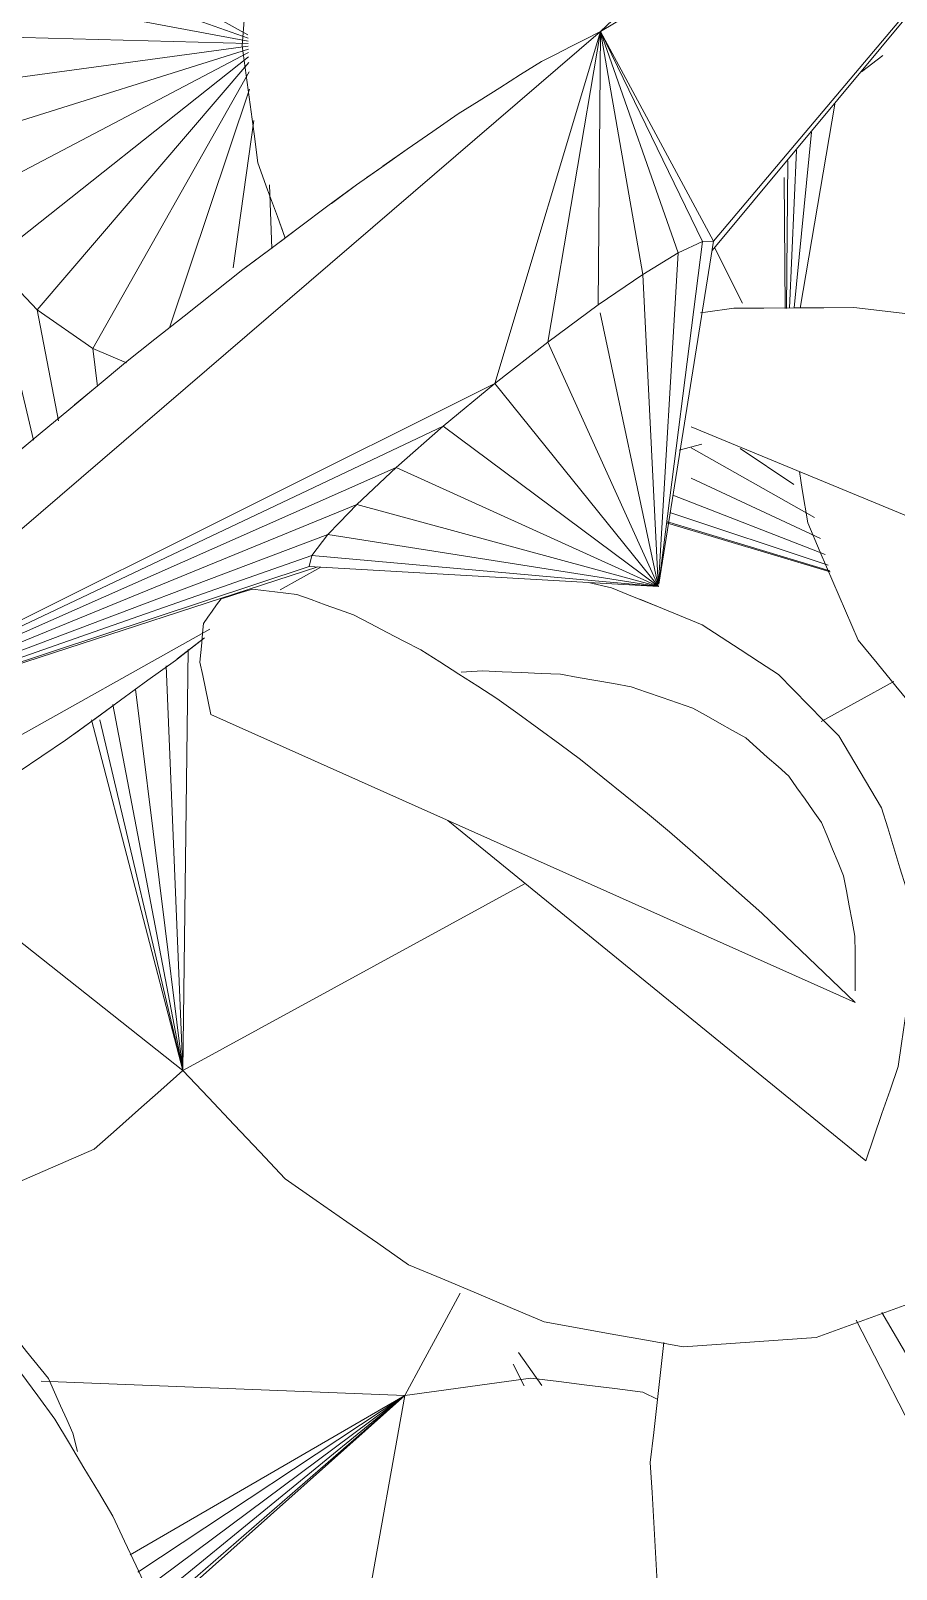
# Model space of a CAD drawing. Header units: metres. Extents: x -18.34 to -13.25, y -25.49 to -16.26.
# Drawn here: x -17.8995 to -17.8643, y -21.1643 to -21.1017 of the extents above; entities that cross this region are included whole.
import ezdxf

# ---------------------------------------------------------------- set-up
doc = ezdxf.new("R2010")
doc.units = ezdxf.units.M
doc.layers.add('Importações nas famílias', color=7, linetype='Continuous', lineweight=5)
doc.layers.add('Vegetação', color=7, linetype='Continuous', lineweight=5)

# ---------------------------------------------------------------- blocks, each defined once
blk = doc.blocks.new('Planta_pergolado_12200 - plantas pergolado_skp_Component_17-V2631-Pavimento 02 - Executivo')
at = {"layer": 'Importações nas famílias', "color": 9}
blk.add_line((0.15521, 0.137857), (0.154196, 0.136692), dxfattribs=at)
blk = doc.blocks.new('Planta_pergolado_12200 - plantas pergolado_skp_Component_16-V2632-Pavimento 02 - Executivo')
blk.add_blockref('Planta_pergolado_12200 - plantas pergolado_skp_Component_17-V2631-Pavimento 02 - Executivo', (0, 0))
blk = doc.blocks.new('Planta_pergolado_12200 - plantas pergolado_skp_Component_17-V2640-Pavimento 02 - Executivo')
at = {"layer": 'Importações nas famílias', "color": 9}
for p, q in [((0.148385, 0.18636), (0.14886, 0.178495)), ((0.149147, 0.185207), (0.149082, 0.178484)), ((0.149643, 0.184457), (0.149253, 0.178454)), ((0.149929, 0.184025), (0.149364, 0.178434)), ((0.149999, 0.183379), (0.149415, 0.178425)), ((0.151057, 0.178453), (0.152339, 0.180445)), ((0.152846, 0.172627), (0.152009, 0.172952))]:
    blk.add_line(p, q, dxfattribs=at)
at = {"layer": 'Importações nas famílias', "color": 9, "flags": 128}
for points in [[(0.1712, 0.190679), (0.171157, 0.189541), (0.171114, 0.188403), (0.171071, 0.187265), (0.171029, 0.186127)], [(0.171029, 0.186127), (0.17076, 0.185036), (0.170491, 0.183945), (0.170222, 0.182854), (0.169953, 0.181763)], [(0.169953, 0.181763), (0.169477, 0.180793), (0.169, 0.179823), (0.168611, 0.179031)], [(0.148214, 0.172314), (0.14803, 0.171646), (0.147689, 0.170416)], [(0.147689, 0.170416), (0.14709, 0.169359), (0.146492, 0.168301), (0.145893, 0.167244), (0.145294, 0.166186)], [(0.145294, 0.166186), (0.144488, 0.165391), (0.143683, 0.164596), (0.142877, 0.163802), (0.142071, 0.163007)]]:
    blk.add_lwpolyline(points, dxfattribs=at)
blk = doc.blocks.new('Planta_pergolado_12200 - plantas pergolado_skp_Component_16-V2641-Pavimento 02 - Executivo')
blk.add_blockref('Planta_pergolado_12200 - plantas pergolado_skp_Component_17-V2640-Pavimento 02 - Executivo', (0, 0))
blk = doc.blocks.new('Planta_pergolado_12200 - plantas pergolado_skp_Component_17-V2655-Pavimento 02 - Executivo')
at = {"layer": 'Importações nas famílias', "color": 9}
for p, q in [((0.168867, 0.179553), (0.168611, 0.179031)), ((0.152846, 0.172627), (0.152009, 0.172952))]:
    blk.add_line(p, q, dxfattribs=at)
at = {"layer": 'Importações nas famílias', "color": 9, "flags": 128}
for points in [[(0.171099, 0.188002), (0.171071, 0.187265), (0.171029, 0.186127)], [(0.171029, 0.186127), (0.17076, 0.185036), (0.170491, 0.183945), (0.170222, 0.182854), (0.169953, 0.181763)], [(0.169953, 0.181763), (0.169477, 0.180793), (0.169, 0.179823)], [(0.148214, 0.172314), (0.14803, 0.171646), (0.147689, 0.170416)], [(0.147689, 0.170416), (0.14709, 0.169359), (0.146492, 0.168301), (0.145893, 0.167244), (0.145294, 0.166186)], [(0.145294, 0.166186), (0.144488, 0.165391), (0.143683, 0.164596)]]:
    blk.add_lwpolyline(points, dxfattribs=at)
blk = doc.blocks.new('Planta_pergolado_12200 - plantas pergolado_skp_Component_16-V2656-Pavimento 02 - Executivo')
blk.add_blockref('Planta_pergolado_12200 - plantas pergolado_skp_Component_17-V2655-Pavimento 02 - Executivo', (0, 0))
blk = doc.blocks.new('Planta_pergolado_12200 - plantas pergolado_skp_Component_17-V251-Pavimento 02 - Executivo')
at = {"layer": 'Importações nas famílias', "color": 9}
blk.add_line((0.154861, 0.13661), (0.155371, 0.137392), dxfattribs=at)
blk = doc.blocks.new('Planta_pergolado_12200 - plantas pergolado_skp_Component_16-V2657-Pavimento 02 - Executivo')
blk.add_blockref('Planta_pergolado_12200 - plantas pergolado_skp_Component_17-V251-Pavimento 02 - Executivo', (0, 0))
blk = doc.blocks.new('Planta_pergolado_12200 - plantas pergolado_skp_Component_17-V2659-Pavimento 02 - Executivo')
at = {"layer": 'Importações nas famílias', "color": 9}
blk.add_line((0.154861, 0.13661), (0.155371, 0.137392), dxfattribs=at)
blk = doc.blocks.new('Planta_pergolado_12200 - plantas pergolado_skp_Component_16-V2660-Pavimento 02 - Executivo')
blk.add_blockref('Planta_pergolado_12200 - plantas pergolado_skp_Component_17-V2659-Pavimento 02 - Executivo', (0, 0))
blk = doc.blocks.new('Planta_pergolado_12200 - plantas pergolado_skp_Component_12-V2672-Pavimento 02 - Executivo')
at = {"layer": 'Importações nas famílias', "color": 9}
for p, q in [((0.182288, 0.121638), (0.181721, 0.122089)), ((0.163358, 0.11721), (0.179336, 0.1138))]:
    blk.add_line(p, q, dxfattribs=at)
at = {"layer": 'Importações nas famílias', "color": 9, "flags": 128}
for points in [[(0.173908, 0.12464), (0.17328, 0.124553), (0.172653, 0.124466), (0.172025, 0.124379), (0.171398, 0.124292)], [(0.176506, 0.124383), (0.175856, 0.124447), (0.175207, 0.124512), (0.174557, 0.124576), (0.173908, 0.12464)], [(0.171398, 0.124292), (0.170807, 0.124055), (0.170217, 0.123819), (0.169626, 0.123582), (0.169035, 0.123346)], [(0.179131, 0.123526), (0.178474, 0.12374), (0.177818, 0.123954), (0.177162, 0.124169), (0.176506, 0.124383)], [(0.169035, 0.123346), (0.168495, 0.122965), (0.167955, 0.122585), (0.167415, 0.122205), (0.166875, 0.121824)], [(0.181721, 0.122089), (0.181073, 0.122448), (0.180426, 0.122807), (0.179778, 0.123167), (0.179131, 0.123526)], [(0.166875, 0.121824), (0.166398, 0.121309), (0.165921, 0.120793), (0.165444, 0.120278), (0.164967, 0.119763)], [(0.164967, 0.119763), (0.164565, 0.119124), (0.164162, 0.118486), (0.16376, 0.117848), (0.163358, 0.11721)]]:
    blk.add_lwpolyline(points, dxfattribs=at)
blk = doc.blocks.new('Planta_pergolado_12200 - plantas pergolado_skp_Component_12-V2674-Pavimento 02 - Executivo')
at = {"layer": 'Importações nas famílias', "color": 9}
for p, q in [((0.167296, 0.119968), (0.186342, 0.110211)), ((0.182213, 0.117459), (0.182584, 0.116931))]:
    blk.add_line(p, q, dxfattribs=at)
at = {"layer": 'Importações nas famílias', "color": 9, "flags": 128}
for points in [[(0.172193, 0.122593), (0.172622, 0.122618), (0.17305, 0.122644), (0.173478, 0.12267), (0.173906, 0.122695)], [(0.173906, 0.122695), (0.174336, 0.122623), (0.174766, 0.12255), (0.175196, 0.122478), (0.175626, 0.122406)], [(0.170509, 0.1221), (0.17093, 0.122223), (0.171351, 0.122346), (0.171772, 0.122469), (0.172193, 0.122593)], [(0.175626, 0.122406), (0.176054, 0.122236), (0.176481, 0.122067), (0.176909, 0.121897), (0.177336, 0.121728)], [(0.16887, 0.121221), (0.16928, 0.121441), (0.16969, 0.121661), (0.170099, 0.12188), (0.170509, 0.1221)], [(0.177336, 0.121728), (0.177756, 0.121463), (0.178176, 0.121198), (0.178596, 0.120934), (0.179016, 0.120669)], [(0.167572, 0.120188), (0.16769, 0.120281), (0.168083, 0.120595), (0.168477, 0.120908), (0.16887, 0.121221)], [(0.179016, 0.120669), (0.179424, 0.120312), (0.179832, 0.119955), (0.18024, 0.119598), (0.180648, 0.119241)], [(0.171177, 0.119455), (0.170207, 0.119583), (0.169236, 0.119712), (0.168266, 0.11984), (0.167296, 0.119968)], [(0.174859, 0.118826), (0.173938, 0.118984), (0.173018, 0.119141), (0.172097, 0.119298), (0.171177, 0.119455)], [(0.180648, 0.119241), (0.181039, 0.118795), (0.181431, 0.11835), (0.181822, 0.117905), (0.182213, 0.117459)], [(0.178256, 0.118096), (0.177407, 0.118278), (0.176557, 0.118461), (0.175708, 0.118644), (0.174859, 0.118826)], [(0.181289, 0.117281), (0.180531, 0.117485), (0.179772, 0.117688), (0.179014, 0.117892), (0.178256, 0.118096)], [(0.183886, 0.1164), (0.183237, 0.116621), (0.182588, 0.116841), (0.181938, 0.117061), (0.181289, 0.117281)], [(0.185987, 0.115475), (0.185462, 0.115707), (0.184937, 0.115938), (0.184412, 0.116169), (0.183886, 0.1164)], [(0.187542, 0.114527), (0.187154, 0.114764), (0.186765, 0.115001), (0.186376, 0.115238), (0.185987, 0.115475)], [(0.188515, 0.113579), (0.188272, 0.113816), (0.188029, 0.114053), (0.187786, 0.11429), (0.187542, 0.114527)], [(0.188883, 0.112651), (0.188791, 0.112883), (0.188699, 0.113115), (0.188607, 0.113347), (0.188515, 0.113579)], [(0.188637, 0.111767), (0.188699, 0.111988), (0.18876, 0.112209), (0.188822, 0.11243), (0.188883, 0.112651)], [(0.187783, 0.110947), (0.187997, 0.111152), (0.18821, 0.111357), (0.188424, 0.111562), (0.188637, 0.111767)], [(0.186342, 0.110211), (0.186702, 0.110395), (0.187062, 0.110579), (0.187423, 0.110763), (0.187783, 0.110947)]]:
    blk.add_lwpolyline(points, dxfattribs=at)
blk = doc.blocks.new('Planta_pergolado_12200 - plantas pergolado_skp_Component_12-V2675-Pavimento 02 - Executivo')
at = {"layer": 'Importações nas famílias', "color": 9}
blk.add_line((0.152486, 0.144338), (0.184014, 0.127023), dxfattribs=at)
at = {"layer": 'Importações nas famílias', "color": 9, "flags": 128}
for points in [[(0.155929, 0.1448), (0.155068, 0.144684), (0.154207, 0.144569), (0.153347, 0.144453), (0.152486, 0.144338)], [(0.159582, 0.144799), (0.158669, 0.144799), (0.157755, 0.144799), (0.156842, 0.144799), (0.155929, 0.1448)], [(0.16336, 0.144334), (0.162416, 0.14445), (0.161471, 0.144566), (0.160527, 0.144682), (0.159582, 0.144799)], [(0.167175, 0.143418), (0.166221, 0.143647), (0.165267, 0.143876), (0.164314, 0.144105), (0.16336, 0.144334)], [(0.170936, 0.14207), (0.169995, 0.142407), (0.169055, 0.142744), (0.168115, 0.143081), (0.167175, 0.143418)], [(0.174555, 0.140324), (0.17365, 0.140761), (0.172745, 0.141197), (0.17184, 0.141634), (0.170936, 0.14207)], [(0.177948, 0.138219), (0.1771, 0.138746), (0.176251, 0.139272), (0.175403, 0.139798), (0.174555, 0.140324)], [(0.181035, 0.135806), (0.180263, 0.136409), (0.179491, 0.137013), (0.178719, 0.137616), (0.177948, 0.138219)], [(0.183743, 0.13314), (0.183066, 0.133807), (0.182389, 0.134473), (0.181712, 0.13514), (0.181035, 0.135806)], [(0.184876, 0.131713), (0.184309, 0.132427), (0.183743, 0.13314)], [(0.186009, 0.130285), (0.185442, 0.130999), (0.184876, 0.131713)], [(0.186527, 0.129414), (0.186452, 0.129541), (0.186009, 0.130285)]]:
    blk.add_lwpolyline(points, dxfattribs=at)
blk = doc.blocks.new('Planta_pergolado_12200 - plantas pergolado_skp_Component_17-V2676-Pavimento 02 - Executivo')
at = {"layer": 'Importações nas famílias', "color": 9}
for p, q in [((0.187786, 0.130871), (0.19225, 0.152901)), ((0.187979, 0.131085), (0.19225, 0.152901)), ((0.19225, 0.152901), (0.19508, 0.13239)), ((0.189168, 0.137791), (0.189148, 0.138607)), ((0.19508, 0.13239), (0.187979, 0.131085)), ((0.188184, 0.130817), (0.19508, 0.13239)), ((0.188374, 0.130031), (0.19508, 0.13239)), ((0.19508, 0.13239), (0.188537, 0.12878)), ((0.19508, 0.13239), (0.188663, 0.127151)), ((0.188741, 0.125253), (0.19508, 0.13239)), ((0.188768, 0.123216), (0.19508, 0.13239)), ((0.193999, 0.099201), (0.19508, 0.13239)), ((0.180915, 0.123274), (0.187979, 0.131085)), ((0.188184, 0.130817), (0.187979, 0.131085)), ((0.180916, 0.123272), (0.188184, 0.130817)), ((0.188374, 0.130031), (0.188184, 0.130817)), ((0.18092, 0.123268), (0.188374, 0.130031)), ((0.188537, 0.12878), (0.188374, 0.130031)), ((0.180925, 0.123262), (0.188537, 0.12878)), ((0.188663, 0.127151), (0.188537, 0.12878)), ((0.180933, 0.123252), (0.188438, 0.127037)), ((0.188725, 0.125634), (0.188663, 0.127151)), ((0.188725, 0.125634), (0.188741, 0.125253)), ((0.188741, 0.125253), (0.180863, 0.123216)), ((0.188741, 0.125253), (0.188768, 0.123216)), ((0.180863, 0.123216), (0.188663, 0.119282)), ((0.188537, 0.117653), (0.180863, 0.123216)), ((0.180863, 0.123216), (0.188374, 0.116402)), ((0.188184, 0.115616), (0.180863, 0.123216)), ((0.180863, 0.123216), (0.188741, 0.12118)), ((0.180863, 0.123216), (0.188768, 0.123216)), ((0.187979, 0.115348), (0.180863, 0.123216)), ((0.188768, 0.123216), (0.188741, 0.12118)), ((0.188768, 0.123216), (0.193999, 0.099201)), ((0.188741, 0.12118), (0.188663, 0.119282)), ((0.193999, 0.099201), (0.188741, 0.12118)), ((0.188663, 0.119282), (0.188537, 0.117653)), ((0.193999, 0.099201), (0.188663, 0.119282)), ((0.188537, 0.117653), (0.188439, 0.116903)), ((0.193999, 0.099201), (0.188537, 0.117653)), ((0.188439, 0.116903), (0.188374, 0.116402)), ((0.188374, 0.116402), (0.188184, 0.115616)), ((0.193999, 0.099201), (0.188374, 0.116402)), ((0.187736, 0.115617), (0.187972, 0.114215)), ((0.193999, 0.099201), (0.187803, 0.115543)), ((0.188184, 0.115616), (0.187979, 0.115348)), ((0.193999, 0.099201), (0.187979, 0.115348)), ((0.193999, 0.099201), (0.188184, 0.115616)), ((0.188296, 0.110403), (0.188276, 0.111523)), ((0.188378, 0.111805), (0.1905, 0.099201))]:
    blk.add_line(p, q, dxfattribs=at)
at = {"layer": 'Importações nas famílias', "color": 9, "flags": 128}
for points in [[(0.195403, 0.136457), (0.195323, 0.13544), (0.195242, 0.134423), (0.195161, 0.133406), (0.19508, 0.13239)], [(0.19508, 0.13239), (0.195183, 0.131899), (0.195286, 0.131409), (0.195389, 0.130919), (0.195492, 0.130429)], [(0.195492, 0.130429), (0.195579, 0.129689), (0.195665, 0.128949), (0.195752, 0.12821), (0.195839, 0.12747)], [(0.195839, 0.12747), (0.195904, 0.126532), (0.195968, 0.125593), (0.196033, 0.124655), (0.196098, 0.123717)], [(0.196098, 0.123717), (0.196136, 0.122643), (0.196174, 0.12157), (0.196212, 0.120496), (0.19625, 0.119423)], [(0.19625, 0.119423), (0.196259, 0.118288), (0.196268, 0.117152), (0.196277, 0.116017), (0.196286, 0.114882)], [(0.196286, 0.114882), (0.196265, 0.113762), (0.196244, 0.112643), (0.196224, 0.111523), (0.196203, 0.110403)], [(0.188493, 0.106292), (0.188444, 0.10732), (0.188395, 0.108348), (0.188346, 0.109376), (0.188296, 0.110403)], [(0.18879, 0.102829), (0.188715, 0.103694), (0.188641, 0.10456), (0.188567, 0.105426), (0.188493, 0.106292)]]:
    blk.add_lwpolyline(points, dxfattribs=at)
blk = doc.blocks.new('Planta_pergolado_12200 - plantas pergolado_skp_Component_16-V2677-Pavimento 02 - Executivo')
for name in ['Planta_pergolado_12200 - plantas pergolado_skp_Component_17-V2676-Pavimento 02 - Executivo', 'Planta_pergolado_12200 - plantas pergolado_skp_Component_12-V2675-Pavimento 02 - Executivo', 'Planta_pergolado_12200 - plantas pergolado_skp_Component_12-V2672-Pavimento 02 - Executivo', 'Planta_pergolado_12200 - plantas pergolado_skp_Component_12-V2674-Pavimento 02 - Executivo']:
    blk.add_blockref(name, (0, 0))
blk = doc.blocks.new('Planta_pergolado_12200 - plantas pergolado_skp_Component_12-V281-Pavimento 02 - Executivo')
at = {"layer": 'Importações nas famílias', "color": 9}
for p, q in [((0.176146, 0.093298), (0.148593, 0.073237)), ((0.171461, 0.093065), (0.171981, 0.093294))]:
    blk.add_line(p, q, dxfattribs=at)
at = {"layer": 'Importações nas famílias', "color": 9, "flags": 128}
for points in [[(0.171981, 0.093294), (0.172421, 0.09341), (0.172861, 0.093527), (0.173301, 0.093643), (0.173741, 0.093759)], [(0.173741, 0.093759), (0.174091, 0.093759), (0.174441, 0.093759), (0.174791, 0.093759), (0.175141, 0.09376)], [(0.175141, 0.09376), (0.175392, 0.093644), (0.175644, 0.093529)], [(0.17265, 0.09314), (0.171803, 0.093021), (0.170956, 0.092902), (0.17011, 0.092784), (0.169263, 0.092665)], [(0.176146, 0.093298), (0.175272, 0.093258), (0.174398, 0.093219), (0.173524, 0.093179), (0.17265, 0.09314)], [(0.169263, 0.092665), (0.168453, 0.092468), (0.167643, 0.092272), (0.166833, 0.092075), (0.166023, 0.091878)], [(0.166023, 0.091878), (0.165259, 0.091606), (0.164495, 0.091333), (0.16373, 0.091061), (0.162966, 0.090788)], [(0.162966, 0.090788), (0.162256, 0.090443), (0.161546, 0.090098), (0.160837, 0.089752), (0.160127, 0.089407)], [(0.160127, 0.089407), (0.159479, 0.088993), (0.158831, 0.088579), (0.158184, 0.088165), (0.157536, 0.08775)], [(0.157536, 0.08775), (0.156957, 0.087272), (0.156379, 0.086793), (0.155801, 0.086315), (0.155222, 0.085836)], [(0.155222, 0.085836), (0.15472, 0.085299), (0.154217, 0.084761), (0.153715, 0.084224), (0.153212, 0.083686)], [(0.153212, 0.083686), (0.152791, 0.083096), (0.15237, 0.082505), (0.151948, 0.081915), (0.151527, 0.081324)], [(0.151527, 0.081324), (0.151192, 0.080687), (0.150857, 0.08005), (0.150522, 0.079413), (0.150187, 0.078776)], [(0.150187, 0.078776), (0.149941, 0.078099), (0.149696, 0.077423), (0.14945, 0.076747), (0.149205, 0.07607)], [(0.149205, 0.07607), (0.149052, 0.075362), (0.148899, 0.074653), (0.148746, 0.073945), (0.148593, 0.073237)]]:
    blk.add_lwpolyline(points, dxfattribs=at)
blk = doc.blocks.new('Planta_pergolado_12200 - plantas pergolado_skp_Component_17-V2681-Pavimento 02 - Executivo')
at = {"layer": 'Importações nas famílias', "color": 9}
for p, q in [((0.16167, 0.107759), (0.162127, 0.107545)), ((0.166568, 0.101861), (0.148706, 0.08135)), ((0.166057, 0.091799), (0.166568, 0.101861)), ((0.166183, 0.091836), (0.166568, 0.101861)), ((0.166487, 0.091927), (0.166568, 0.101861)), ((0.166568, 0.101861), (0.173818, 0.093535)), ((0.168018, 0.092343), (0.166568, 0.101861)), ((0.167458, 0.092194), (0.166568, 0.101861)), ((0.166928, 0.091972), (0.166568, 0.101861))]:
    blk.add_line(p, q, dxfattribs=at)
at = {"layer": 'Importações nas famílias', "color": 9, "flags": 128}
for points in [[(0.162127, 0.107545), (0.162741, 0.10695), (0.163355, 0.106355), (0.16397, 0.10576), (0.164584, 0.105165)], [(0.164584, 0.105165), (0.16508, 0.104339), (0.165576, 0.103513), (0.166072, 0.102687), (0.166568, 0.101861)], [(0.166568, 0.101861), (0.167021, 0.102943), (0.167475, 0.104025), (0.167929, 0.105108)]]:
    blk.add_lwpolyline(points, dxfattribs=at)
blk = doc.blocks.new('Planta_pergolado_12200 - plantas pergolado_skp_Component_16-V2682-Pavimento 02 - Executivo')
for name in ['Planta_pergolado_12200 - plantas pergolado_skp_Component_17-V2681-Pavimento 02 - Executivo', 'Planta_pergolado_12200 - plantas pergolado_skp_Component_12-V281-Pavimento 02 - Executivo']:
    blk.add_blockref(name, (0, 0))
blk = doc.blocks.new('Planta_pergolado_12200 - plantas pergolado_skp_Component_12-V2683-Pavimento 02 - Executivo')
at = {"layer": 'Importações nas famílias', "color": 9}
for p, q in [((0.169626, 0.123582), (0.169035, 0.123346)), ((0.181721, 0.122089), (0.181073, 0.122448)), ((0.182288, 0.121638), (0.181721, 0.122089))]:
    blk.add_line(p, q, dxfattribs=at)
at = {"layer": 'Importações nas famílias', "color": 9, "flags": 128}
for points in [[(0.173908, 0.12464), (0.17328, 0.124553), (0.172653, 0.124466), (0.172025, 0.124379), (0.171398, 0.124292)], [(0.176506, 0.124383), (0.175856, 0.124447), (0.175207, 0.124512), (0.174557, 0.124576), (0.173908, 0.12464)], [(0.171398, 0.124292), (0.170807, 0.124055), (0.170217, 0.123819)], [(0.179131, 0.123526), (0.178474, 0.12374), (0.177818, 0.123954), (0.177162, 0.124169), (0.176506, 0.124383)], [(0.169035, 0.123346), (0.168495, 0.122965), (0.167955, 0.122585), (0.167415, 0.122205), (0.166875, 0.121824)], [(0.180918, 0.122535), (0.180426, 0.122807), (0.179778, 0.123167), (0.179131, 0.123526)], [(0.166875, 0.121824), (0.166398, 0.121309), (0.165921, 0.120793), (0.165444, 0.120278), (0.164967, 0.119763)], [(0.164967, 0.119763), (0.164565, 0.119124), (0.164162, 0.118486)]]:
    blk.add_lwpolyline(points, dxfattribs=at)
blk = doc.blocks.new('Planta_pergolado_12200 - plantas pergolado_skp_Component_12-V287-Pavimento 02 - Executivo')
at = {"layer": 'Importações nas famílias', "color": 9}
blk.add_line((0.187783, 0.110947), (0.187997, 0.111152), dxfattribs=at)
blk = doc.blocks.new('Planta_pergolado_12200 - plantas pergolado_skp_Component_17-V2687-Pavimento 02 - Executivo')
at = {"layer": 'Importações nas famílias', "color": 9}
for p, q in [((0.196033, 0.124655), (0.196071, 0.124105)), ((0.196098, 0.123717), (0.196131, 0.122773)), ((0.196212, 0.120496), (0.196247, 0.119512)), ((0.188295, 0.110477), (0.188276, 0.111523)), ((0.188477, 0.106626), (0.188444, 0.10732))]:
    blk.add_line(p, q, dxfattribs=at)
at = {"layer": 'Importações nas famílias', "color": 9, "flags": 128}
for points in [[(0.195286, 0.131409), (0.195389, 0.130919), (0.195492, 0.130429)], [(0.195492, 0.130429), (0.195579, 0.129689), (0.195665, 0.128949), (0.195752, 0.12821), (0.195839, 0.12747)], [(0.195839, 0.12747), (0.195904, 0.126532), (0.195968, 0.125593), (0.196031, 0.124691)], [(0.196136, 0.122643), (0.196174, 0.12157), (0.1962, 0.12083)], [(0.19625, 0.119423), (0.196259, 0.118288), (0.196268, 0.117152), (0.196277, 0.116017), (0.196286, 0.114882)], [(0.196286, 0.114882), (0.196265, 0.113762), (0.196249, 0.112874)], [(0.196244, 0.112643), (0.196224, 0.111523), (0.19621, 0.110811)], [(0.188442, 0.107351), (0.188395, 0.108348), (0.188346, 0.109376), (0.188296, 0.110403)], [(0.18879, 0.102829), (0.188715, 0.103694), (0.188641, 0.10456), (0.188567, 0.105426), (0.188493, 0.106292)]]:
    blk.add_lwpolyline(points, dxfattribs=at)
blk = doc.blocks.new('Planta_pergolado_12200 - plantas pergolado_skp_Component_16-V2688-Pavimento 02 - Executivo')
for name in ['Planta_pergolado_12200 - plantas pergolado_skp_Component_17-V2687-Pavimento 02 - Executivo', 'Planta_pergolado_12200 - plantas pergolado_skp_Component_12-V2683-Pavimento 02 - Executivo', 'Planta_pergolado_12200 - plantas pergolado_skp_Component_12-V287-Pavimento 02 - Executivo']:
    blk.add_blockref(name, (0, 0))
blk = doc.blocks.new('Planta_pergolado_12200 - plantas pergolado_skp_-V2694-Pavimento 02 - Executivo')
for name in ['Planta_pergolado_12200 - plantas pergolado_skp_Component_16-V2677-Pavimento 02 - Executivo', 'Planta_pergolado_12200 - plantas pergolado_skp_Component_16-V2688-Pavimento 02 - Executivo', 'Planta_pergolado_12200 - plantas pergolado_skp_Component_16-V2682-Pavimento 02 - Executivo']:
    blk.add_blockref(name, (0, 0))
blk = doc.blocks.new('Planta_pergolado_12200 - plantas pergolado_skp_-V2695-Pavimento 02 - Executivo')
for name in ['Planta_pergolado_12200 - plantas pergolado_skp_Component_16-V2641-Pavimento 02 - Executivo', 'Planta_pergolado_12200 - plantas pergolado_skp_Component_16-V2656-Pavimento 02 - Executivo', 'Planta_pergolado_12200 - plantas pergolado_skp_Component_16-V2632-Pavimento 02 - Executivo', 'Planta_pergolado_12200 - plantas pergolado_skp_Component_16-V2657-Pavimento 02 - Executivo', 'Planta_pergolado_12200 - plantas pergolado_skp_Component_16-V2660-Pavimento 02 - Executivo']:
    blk.add_blockref(name, (0, 0))
at = {"xscale": 1.254472261797389, "yscale": 1.254472261797389, "zscale": 1.254472261797389, "rotation": 44.99999999999149}
blk.add_blockref('Planta_pergolado_12200 - plantas pergolado_skp_-V2694-Pavimento 02 - Executivo', (0.101937, -0.102346), dxfattribs=at)
blk = doc.blocks.new('Planta_pergolado_12200 - plantas pergolado_skp_-V2846-Pavimento 02 - Executivo')
at = {"rotation": 89.9999999999999}
blk.add_blockref('Planta_pergolado_12200 - plantas pergolado_skp_-V2695-Pavimento 02 - Executivo', (0.52797, 0.01573), dxfattribs=at)
blk = doc.blocks.new('Planta_pergolado_12200 - plantas pergolado_skp_Component_12-V541-Pavimento 02 - Executivo')
at = {"layer": 'Importações nas famílias', "color": 9}
blk.add_line((-0.266699, 0.093446), (-0.285921, 0.056052), dxfattribs=at)
at = {"layer": 'Importações nas famílias', "color": 9, "flags": 128}
for points in [[(-0.271852, 0.092109), (-0.270564, 0.092444), (-0.269276, 0.092778), (-0.267987, 0.093112), (-0.266699, 0.093446)], [(-0.266699, 0.093446), (-0.267162, 0.092308), (-0.267626, 0.09117), (-0.268089, 0.090032), (-0.268552, 0.088895)], [(-0.276707, 0.090069), (-0.275494, 0.090579), (-0.27428, 0.091089), (-0.273066, 0.091599), (-0.271852, 0.092109)], [(-0.281151, 0.087373), (-0.28004, 0.088047), (-0.278929, 0.088721), (-0.277818, 0.089395), (-0.276707, 0.090069)], [(-0.268552, 0.088895), (-0.269039, 0.08775), (-0.269526, 0.086605), (-0.270013, 0.085461), (-0.2705, 0.084316)], [(-0.285078, 0.084084), (-0.284096, 0.084906), (-0.283114, 0.085729), (-0.282132, 0.086551), (-0.281151, 0.087373)], [(-0.288396, 0.08028), (-0.287567, 0.081231), (-0.286737, 0.082182), (-0.285907, 0.083133), (-0.285078, 0.084084)], [(-0.2705, 0.084316), (-0.271006, 0.083177), (-0.271511, 0.082039), (-0.272016, 0.0809), (-0.272522, 0.079761)], [(-0.291029, 0.07605), (-0.290371, 0.077107), (-0.289712, 0.078165), (-0.289054, 0.079223), (-0.288396, 0.08028)], [(-0.272522, 0.079761), (-0.27304, 0.078641), (-0.273558, 0.077521), (-0.274075, 0.076401), (-0.274593, 0.075281)], [(-0.292913, 0.071493), (-0.292442, 0.072632), (-0.291971, 0.073771), (-0.2915, 0.074911), (-0.291029, 0.07605)], [(-0.274593, 0.075281), (-0.275118, 0.074192), (-0.275643, 0.073103), (-0.276168, 0.072014), (-0.276693, 0.070925)], [(-0.294006, 0.066716), (-0.293732, 0.06791), (-0.293459, 0.069104), (-0.293186, 0.070299), (-0.292913, 0.071493)], [(-0.276693, 0.070925), (-0.277219, 0.069879), (-0.277745, 0.068833), (-0.278271, 0.067787), (-0.278797, 0.066741)], [(-0.29428, 0.061831), (-0.294211, 0.063052), (-0.294143, 0.064273), (-0.294074, 0.065495), (-0.294006, 0.066716)], [(-0.278797, 0.066741), (-0.279318, 0.06575), (-0.279839, 0.064759), (-0.28036, 0.063768), (-0.280881, 0.062777)], [(-0.280881, 0.062777), (-0.281392, 0.061852), (-0.281902, 0.060926), (-0.282413, 0.060001), (-0.282924, 0.059076)], [(-0.29373, 0.056953), (-0.293868, 0.058172), (-0.294005, 0.059392), (-0.294143, 0.060611), (-0.29428, 0.061831)], [(-0.282924, 0.059076), (-0.283418, 0.058227), (-0.283912, 0.057377), (-0.284407, 0.056528), (-0.284868, 0.055735)]]:
    blk.add_lwpolyline(points, dxfattribs=at)
blk = doc.blocks.new('Planta_pergolado_12200 - plantas pergolado_skp_Component_17-V2889-Pavimento 02 - Executivo')
at = {"layer": 'Importações nas famílias', "color": 9}
for p, q in [((-0.310632, -0.003813), (-0.317674, 0.000094)), ((-0.310627, -0.00395), (-0.319828, -0.000688)), ((-0.310624, -0.004065), (-0.321555, -0.00203)), ((-0.310617, -0.00428), (-0.323297, -0.005996)), ((-0.310621, -0.004172), (-0.322738, -0.00384)), ((-0.310614, -0.004398), (-0.323193, -0.008349)), ((-0.310609, -0.004535), (-0.322433, -0.010741)), ((-0.310604, -0.004707), (-0.321069, -0.013007)), ((-0.310597, -0.004944), (-0.319194, -0.014993)), ((-0.310586, -0.005313), (-0.316936, -0.016565)), ((-0.310564, -0.006017), (-0.313813, -0.015719)), ((-0.311229, -0.013281), (-0.310387, -0.007289)), ((-0.30975, -0.009907), (-0.309658, -0.012496)), ((-0.319194, -0.014993), (-0.321069, -0.013007)), ((-0.319345, -0.020281), (-0.321069, -0.013007)), ((-0.316936, -0.016565), (-0.319194, -0.014993)), ((-0.319194, -0.014993), (-0.318331, -0.019499)), ((-0.315566, -0.017143), (-0.316936, -0.016565)), ((-0.316936, -0.016565), (-0.316744, -0.0181)), ((-0.287609, -0.023431), (-0.292624, -0.020605)), ((-0.288449, -0.022084), (-0.290631, -0.020628)), ((-0.287363, -0.024281), (-0.292624, -0.021826)), ((-0.287175, -0.024932), (-0.293371, -0.022529)), ((-0.286972, -0.025633), (-0.293623, -0.023648)), ((-0.286981, -0.025604), (-0.293616, -0.023598)), ((-0.287049, -0.025367), (-0.293481, -0.023226)), ((-0.313058, -0.028791), (-0.313272, -0.045906)), ((-0.313955, -0.029465), (-0.313272, -0.045906)), ((-0.315207, -0.030407), (-0.313272, -0.045906)), ((-0.284383, -0.030099), (-0.287341, -0.031717)), ((-0.316123, -0.031024), (-0.313272, -0.045906)), ((-0.313272, -0.045906), (-0.316986, -0.031647)), ((-0.313272, -0.045906), (-0.316651, -0.031647)), ((-0.324911, -0.036692), (-0.313272, -0.045906)), ((-0.299369, -0.038299), (-0.313272, -0.045906))]:
    blk.add_line(p, q, dxfattribs=at)
at = {"layer": 'Importações nas famílias', "color": 9, "flags": 128}
for points in [[(-0.313272, -0.045906), (-0.314174, -0.046707), (-0.315076, -0.047507), (-0.315978, -0.048308), (-0.31688, -0.049108)], [(-0.309114, -0.050312), (-0.310153, -0.04921), (-0.311193, -0.048109), (-0.312232, -0.047008), (-0.313272, -0.045906)], [(-0.31688, -0.049108), (-0.318033, -0.049607), (-0.319185, -0.050106), (-0.320338, -0.050604), (-0.321401, -0.051064)], [(-0.304106, -0.053797), (-0.305358, -0.052925), (-0.30661, -0.052054), (-0.307862, -0.051183), (-0.309114, -0.050312)], [(-0.29859, -0.056124), (-0.299969, -0.055542), (-0.301348, -0.05496), (-0.302727, -0.054378), (-0.304106, -0.053797)], [(-0.282769, -0.055026), (-0.283963, -0.05546), (-0.285157, -0.055894), (-0.286351, -0.056327), (-0.287545, -0.056761)], [(-0.292942, -0.057135), (-0.294354, -0.056882), (-0.295766, -0.056629), (-0.297178, -0.056377), (-0.29859, -0.056124)], [(-0.287545, -0.056761), (-0.288894, -0.056854), (-0.290243, -0.056948), (-0.291592, -0.057041), (-0.292942, -0.057135)]]:
    blk.add_lwpolyline(points, dxfattribs=at)
blk = doc.blocks.new('Planta_pergolado_12200 - plantas pergolado_skp_Component_16-V2890-Pavimento 02 - Executivo')
blk.add_blockref('Planta_pergolado_12200 - plantas pergolado_skp_Component_17-V2889-Pavimento 02 - Executivo', (0, 0))
at = {"extrusion": (0, 0, -1), "zscale": -1, "rotation": 180}
blk.add_blockref('Planta_pergolado_12200 - plantas pergolado_skp_Component_12-V541-Pavimento 02 - Executivo', (0, 0), dxfattribs=at)
blk = doc.blocks.new('Planta_pergolado_12200 - plantas pergolado_skp_-V2891-Pavimento 02 - Executivo')
blk.add_blockref('Planta_pergolado_12200 - plantas pergolado_skp_Component_16-V2890-Pavimento 02 - Executivo', (0, 0))
blk = doc.blocks.new('Planta_pergolado_12200 - plantas pergolado_skp_-V2892-Pavimento 02 - Executivo')
blk.add_blockref('Planta_pergolado_12200 - plantas pergolado_skp_-V2891-Pavimento 02 - Executivo', (0, 0))
blk = doc.blocks.new('Planta_pergolado_12200 - plantas pergolado_skp_-V3129-Pavimento 02 - Executivo')
blk.add_blockref('Planta_pergolado_12200 - plantas pergolado_skp_-V2892-Pavimento 02 - Executivo', (0, 0))
blk = doc.blocks.new('Planta_pergolado_12200 - Planta_pergolado_12200-3075656-Pavimento 02 - Executivo')
blk.add_blockref('Planta_pergolado_12200 - plantas pergolado_skp_-V3129-Pavimento 02 - Executivo', (0, 0))
at = {"extrusion": (0, 0, -1), "xscale": 1.068436298615139, "yscale": 1.068436298615139, "zscale": 1.068436298615139, "rotation": 276.200000000004}
blk.add_blockref('Planta_pergolado_12200 - plantas pergolado_skp_-V2846-Pavimento 02 - Executivo', (0.073046, 0.337289), dxfattribs=at)

msp = doc.modelspace()

# ---------------------------------------------------------------- block references
at = {"layer": 'Vegetação', "color": 9}
msp.add_blockref('Planta_pergolado_12200 - Planta_pergolado_12200-3075656-Pavimento 02 - Executivo', (-17.58, -21.09809), dxfattribs=at)

doc.saveas('drawing.dxf')
